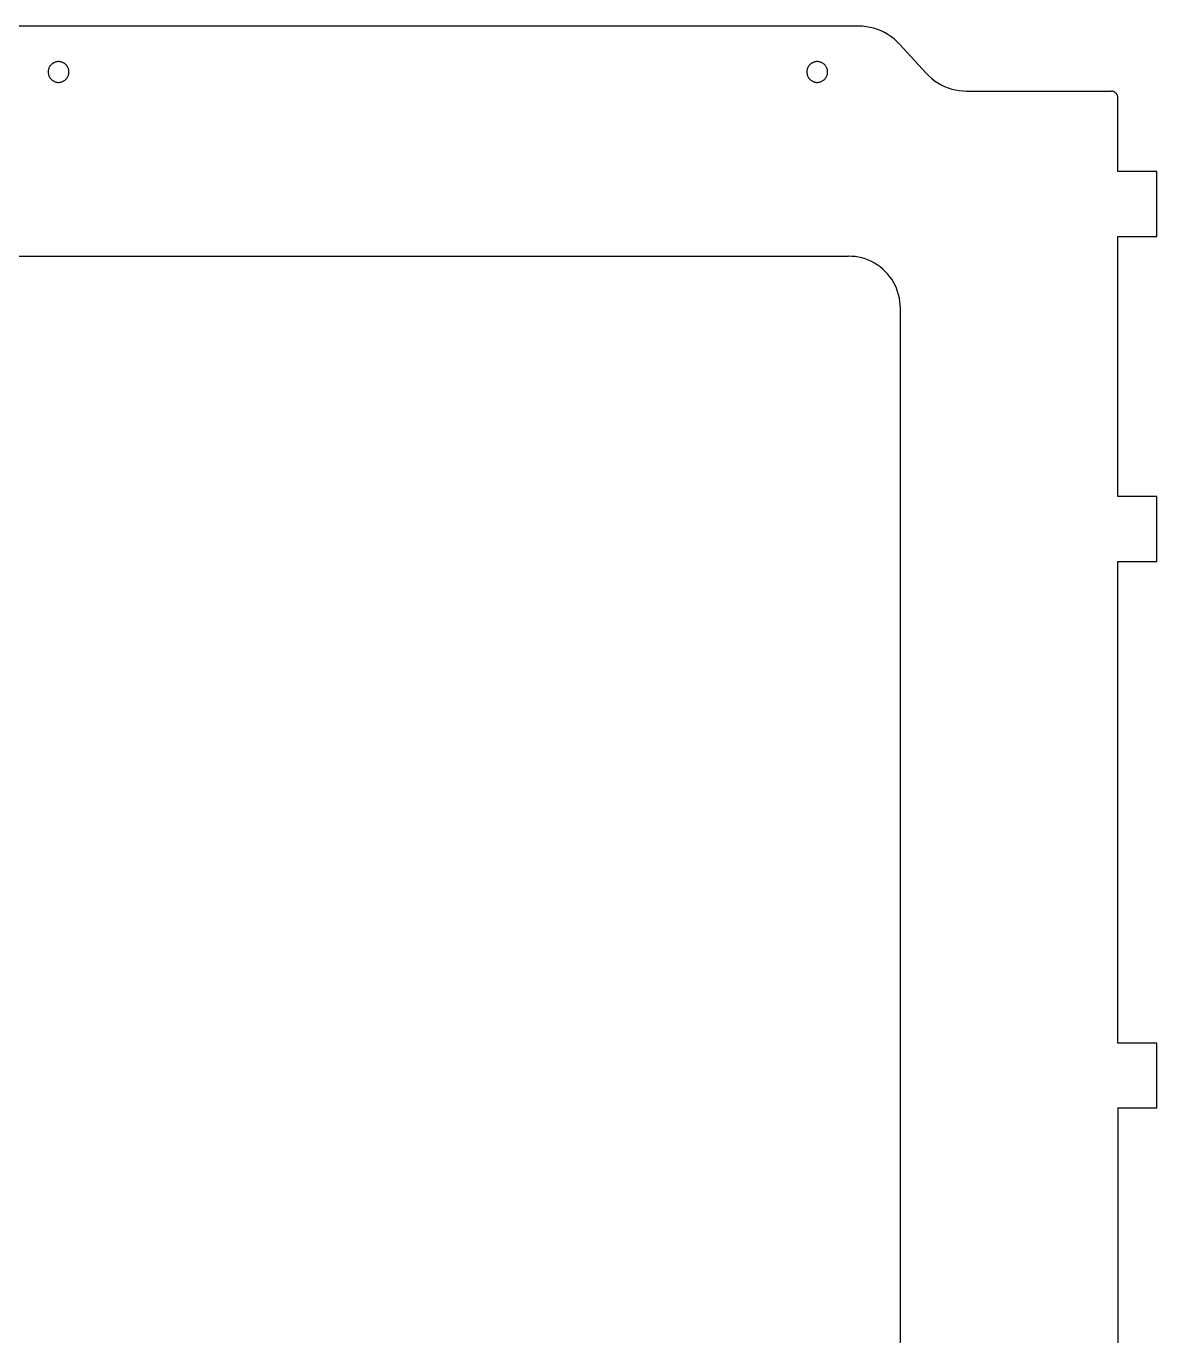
# Model space of a CAD drawing. Header units: metres. Extents: x 0 to 339, y -2 to 401.
# Drawn here: x 164.5 to 338.6, y 199.6 to 401.2 of the extents above; entities that cross this region are included whole.
import ezdxf

# ---------------------------------------------------------------- set-up
doc = ezdxf.new("R2010")
doc.units = ezdxf.units.M

msp = doc.modelspace()

# ---------------------------------------------------------------- linework, layer by layer
at = {"layer": 'mks mini'}
for p, q in [((292.71, 401.25), (46.3, 401.25)), ((293.29, 401.23), (292.71, 401.25)), ((293.88, 401.17), (293.29, 401.23)), ((294.46, 401.07), (293.88, 401.17)), ((295.03, 400.93), (294.46, 401.07)), ((295.59, 400.75), (295.03, 400.93)), ((296.13, 400.53), (295.59, 400.75)), ((296.66, 400.27), (296.13, 400.53)), ((297.17, 399.98), (296.66, 400.27)), ((297.66, 399.66), (297.17, 399.98)), ((298.13, 399.3), (297.66, 399.66)), ((298.57, 398.91), (298.13, 399.3)), ((298.98, 398.49), (298.57, 398.91)), ((298.98, 398.49), (303.08, 394.01)), ((168.26, 395.25), (168.19, 395.17)), ((168.33, 395.33), (168.26, 395.25)), ((168.41, 395.4), (168.33, 395.33)), ((168.49, 395.47), (168.41, 395.4)), ((168.57, 395.53), (168.49, 395.47)), ((168.66, 395.58), (168.57, 395.53)), ((168.75, 395.63), (168.66, 395.58)), ((168.85, 395.68), (168.75, 395.63)), ((168.95, 395.71), (168.85, 395.68)), ((169.05, 395.74), (168.95, 395.71)), ((169.15, 395.77), (169.05, 395.74)), ((169.25, 395.78), (169.15, 395.77)), ((169.36, 395.8), (169.25, 395.78)), ((169.46, 395.8), (169.36, 395.8)), ((169.57, 395.8), (169.46, 395.8)), ((169.67, 395.78), (169.57, 395.8)), ((169.77, 395.77), (169.67, 395.78)), ((169.88, 395.74), (169.77, 395.77)), ((169.98, 395.71), (169.88, 395.74)), ((170.07, 395.68), (169.98, 395.71)), ((170.17, 395.63), (170.07, 395.68)), ((170.26, 395.58), (170.17, 395.63)), ((170.35, 395.53), (170.26, 395.58)), ((170.44, 395.47), (170.35, 395.53)), ((170.52, 395.4), (170.44, 395.47)), ((170.59, 395.33), (170.52, 395.4)), ((170.67, 395.25), (170.59, 395.33)), ((170.73, 395.17), (170.67, 395.25)), ((285.1, 395.25), (285.03, 395.17)), ((285.17, 395.33), (285.1, 395.25)), ((285.25, 395.4), (285.17, 395.33)), ((285.33, 395.47), (285.25, 395.4)), ((285.41, 395.53), (285.33, 395.47)), ((285.5, 395.58), (285.41, 395.53)), ((285.59, 395.63), (285.5, 395.58)), ((285.69, 395.68), (285.59, 395.63)), ((285.79, 395.71), (285.69, 395.68)), ((285.89, 395.74), (285.79, 395.71)), ((285.99, 395.77), (285.89, 395.74)), ((286.09, 395.78), (285.99, 395.77)), ((286.2, 395.8), (286.09, 395.78)), ((286.3, 395.8), (286.2, 395.8)), ((286.41, 395.8), (286.3, 395.8)), ((286.51, 395.78), (286.41, 395.8)), ((286.61, 395.77), (286.51, 395.78)), ((286.72, 395.74), (286.61, 395.77)), ((286.82, 395.71), (286.72, 395.74)), ((286.91, 395.68), (286.82, 395.71)), ((287.01, 395.63), (286.91, 395.68)), ((287.1, 395.58), (287.01, 395.63)), ((287.19, 395.53), (287.1, 395.58)), ((287.28, 395.47), (287.19, 395.53)), ((287.36, 395.4), (287.28, 395.47)), ((287.43, 395.33), (287.36, 395.4)), ((287.51, 395.25), (287.43, 395.33)), ((287.57, 395.17), (287.51, 395.25)), ((167.87, 394.3), (167.86, 394.2)), ((167.86, 394.2), (167.87, 394.09)), ((167.88, 394.41), (167.87, 394.3)), ((167.87, 394.09), (167.88, 393.99)), ((167.89, 394.51), (167.88, 394.41)), ((167.88, 393.99), (167.89, 393.89)), ((167.92, 394.61), (167.89, 394.51)), ((167.89, 393.89), (167.92, 393.78)), ((167.95, 394.71), (167.92, 394.61)), ((167.92, 393.78), (167.95, 393.68)), ((167.98, 394.81), (167.95, 394.71)), ((167.95, 393.68), (167.98, 393.59)), ((168.03, 394.91), (167.98, 394.81)), ((167.98, 393.59), (168.03, 393.49)), ((168.08, 395), (168.03, 394.91)), ((168.03, 393.49), (168.08, 393.4)), ((168.13, 395.09), (168.08, 395)), ((168.08, 393.4), (168.13, 393.31)), ((168.19, 395.17), (168.13, 395.09)), ((168.13, 393.31), (168.19, 393.22)), ((170.79, 395.09), (170.73, 395.17)), ((170.73, 393.22), (170.79, 393.31)), ((170.85, 395), (170.79, 395.09)), ((170.79, 393.31), (170.85, 393.4)), ((170.9, 394.91), (170.85, 395)), ((170.85, 393.4), (170.9, 393.49)), ((170.94, 394.81), (170.9, 394.91)), ((170.9, 393.49), (170.94, 393.59)), ((170.98, 394.71), (170.94, 394.81)), ((170.94, 393.59), (170.98, 393.68)), ((171.01, 394.61), (170.98, 394.71)), ((170.98, 393.68), (171.01, 393.78)), ((171.03, 394.51), (171.01, 394.61)), ((171.01, 393.78), (171.03, 393.89)), ((171.05, 394.41), (171.03, 394.51)), ((171.03, 393.89), (171.05, 393.99)), ((171.06, 394.3), (171.05, 394.41)), ((171.05, 393.99), (171.06, 394.09)), ((171.06, 394.2), (171.06, 394.3)), ((171.06, 394.09), (171.06, 394.2)), ((284.71, 394.3), (284.7, 394.2)), ((284.7, 394.2), (284.71, 394.09)), ((284.72, 394.41), (284.71, 394.3)), ((284.71, 394.09), (284.72, 393.99)), ((284.73, 394.51), (284.72, 394.41)), ((284.72, 393.99), (284.73, 393.89)), ((284.76, 394.61), (284.73, 394.51)), ((284.73, 393.89), (284.76, 393.78)), ((284.79, 394.71), (284.76, 394.61)), ((284.76, 393.78), (284.79, 393.68)), ((284.82, 394.81), (284.79, 394.71)), ((284.79, 393.68), (284.82, 393.59)), ((284.87, 394.91), (284.82, 394.81)), ((284.82, 393.59), (284.87, 393.49)), ((284.92, 395), (284.87, 394.91)), ((284.87, 393.49), (284.92, 393.4)), ((284.97, 395.09), (284.92, 395)), ((284.92, 393.4), (284.97, 393.31)), ((285.03, 395.17), (284.97, 395.09)), ((284.97, 393.31), (285.03, 393.22)), ((287.63, 395.09), (287.57, 395.17)), ((287.57, 393.22), (287.63, 393.31)), ((287.69, 395), (287.63, 395.09)), ((287.63, 393.31), (287.69, 393.4)), ((287.74, 394.91), (287.69, 395)), ((287.69, 393.4), (287.74, 393.49)), ((287.78, 394.81), (287.74, 394.91)), ((287.74, 393.49), (287.78, 393.59)), ((287.82, 394.71), (287.78, 394.81)), ((287.78, 393.59), (287.82, 393.68)), ((287.85, 394.61), (287.82, 394.71)), ((287.82, 393.68), (287.85, 393.78)), ((287.87, 394.51), (287.85, 394.61)), ((287.85, 393.78), (287.87, 393.89)), ((287.89, 394.41), (287.87, 394.51)), ((287.87, 393.89), (287.89, 393.99)), ((287.9, 394.3), (287.89, 394.41)), ((287.89, 393.99), (287.9, 394.09)), ((287.9, 394.2), (287.9, 394.3)), ((287.9, 394.09), (287.9, 394.2)), ((303.08, 394.01), (303.49, 393.59)), ((303.49, 393.59), (303.93, 393.2)), ((168.19, 393.22), (168.26, 393.14)), ((168.26, 393.14), (168.33, 393.07)), ((168.33, 393.07), (168.41, 393)), ((168.41, 393), (168.49, 392.93)), ((168.49, 392.93), (168.57, 392.87)), ((168.57, 392.87), (168.66, 392.81)), ((168.66, 392.81), (168.75, 392.76)), ((168.75, 392.76), (168.85, 392.72)), ((168.85, 392.72), (168.95, 392.68)), ((168.95, 392.68), (169.05, 392.65)), ((169.05, 392.65), (169.15, 392.63)), ((169.15, 392.63), (169.25, 392.61)), ((169.25, 392.61), (169.36, 392.6)), ((169.36, 392.6), (169.46, 392.6)), ((169.46, 392.6), (169.57, 392.6)), ((169.57, 392.6), (169.67, 392.61)), ((169.67, 392.61), (169.77, 392.63)), ((169.77, 392.63), (169.88, 392.65)), ((169.88, 392.65), (169.98, 392.68)), ((169.98, 392.68), (170.07, 392.72)), ((170.07, 392.72), (170.17, 392.76)), ((170.17, 392.76), (170.26, 392.81)), ((170.26, 392.81), (170.35, 392.87)), ((170.35, 392.87), (170.44, 392.93)), ((170.44, 392.93), (170.52, 393)), ((170.52, 393), (170.59, 393.07)), ((170.59, 393.07), (170.67, 393.14)), ((170.67, 393.14), (170.73, 393.22)), ((285.03, 393.22), (285.1, 393.14)), ((285.1, 393.14), (285.17, 393.07)), ((285.17, 393.07), (285.25, 393)), ((285.25, 393), (285.33, 392.93)), ((285.33, 392.93), (285.41, 392.87)), ((285.41, 392.87), (285.5, 392.81)), ((285.5, 392.81), (285.59, 392.76)), ((285.59, 392.76), (285.69, 392.72)), ((285.69, 392.72), (285.79, 392.68)), ((285.79, 392.68), (285.89, 392.65)), ((285.89, 392.65), (285.99, 392.63)), ((285.99, 392.63), (286.09, 392.61)), ((286.09, 392.61), (286.2, 392.6)), ((286.2, 392.6), (286.3, 392.6)), ((286.3, 392.6), (286.41, 392.6)), ((286.41, 392.6), (286.51, 392.61)), ((286.51, 392.61), (286.61, 392.63)), ((286.61, 392.63), (286.72, 392.65)), ((286.72, 392.65), (286.82, 392.68)), ((286.82, 392.68), (286.91, 392.72)), ((286.91, 392.72), (287.01, 392.76)), ((287.01, 392.76), (287.1, 392.81)), ((287.1, 392.81), (287.19, 392.87)), ((287.19, 392.87), (287.28, 392.93)), ((287.28, 392.93), (287.36, 393)), ((287.36, 393), (287.43, 393.07)), ((287.43, 393.07), (287.51, 393.14)), ((287.51, 393.14), (287.57, 393.22)), ((303.93, 393.2), (304.39, 392.84)), ((304.39, 392.84), (304.88, 392.52)), ((304.88, 392.52), (305.39, 392.22)), ((305.39, 392.22), (305.92, 391.97)), ((305.92, 391.97), (306.47, 391.75)), ((306.47, 391.75), (307.02, 391.57)), ((307.02, 391.57), (307.6, 391.43)), ((307.6, 391.43), (308.17, 391.33)), ((308.17, 391.33), (308.76, 391.27)), ((308.76, 391.27), (309.35, 391.25)), ((309.35, 391.25), (331.6, 391.25)), ((331.67, 391.25), (331.6, 391.25)), ((331.73, 391.24), (331.67, 391.25)), ((331.8, 391.23), (331.73, 391.24)), ((331.86, 391.21), (331.8, 391.23)), ((331.92, 391.2), (331.86, 391.21)), ((331.98, 391.17), (331.92, 391.2)), ((332.04, 391.15), (331.98, 391.17)), ((332.1, 391.11), (332.04, 391.15)), ((332.16, 391.08), (332.1, 391.11)), ((332.21, 391.04), (332.16, 391.08)), ((332.26, 391), (332.21, 391.04)), ((332.31, 390.96), (332.26, 391)), ((332.35, 390.91), (332.31, 390.96)), ((332.4, 390.86), (332.35, 390.91)), ((332.43, 390.8), (332.4, 390.86)), ((332.47, 390.75), (332.43, 390.8)), ((332.5, 390.69), (332.47, 390.75)), ((332.53, 390.63), (332.5, 390.69)), ((332.55, 390.57), (332.53, 390.63)), ((332.57, 390.51), (332.55, 390.57)), ((332.58, 390.44), (332.57, 390.51)), ((332.59, 390.38), (332.58, 390.44)), ((332.6, 390.31), (332.59, 390.38)), ((332.6, 390.25), (332.6, 390.31)), ((332.6, 378.85), (332.6, 390.25)), ((338.6, 378.85), (332.6, 378.85)), ((338.6, 368.85), (338.6, 378.85)), ((332.6, 368.85), (338.6, 368.85)), ((332.6, 328.84), (332.6, 368.85)), ((48.02, 365.83), (291.12, 365.83)), ((291.64, 365.81), (291.12, 365.83)), ((292.16, 365.76), (291.64, 365.81)), ((292.68, 365.68), (292.16, 365.76)), ((293.19, 365.56), (292.68, 365.68)), ((293.69, 365.41), (293.19, 365.56)), ((294.18, 365.22), (293.69, 365.41)), ((294.66, 365), (294.18, 365.22)), ((295.12, 364.76), (294.66, 365)), ((295.56, 364.48), (295.12, 364.76)), ((295.99, 364.18), (295.56, 364.48)), ((296.39, 363.84), (295.99, 364.18)), ((296.77, 363.49), (296.39, 363.84)), ((297.13, 363.1), (296.77, 363.49)), ((297.46, 362.7), (297.13, 363.1)), ((297.77, 362.27), (297.46, 362.7)), ((298.04, 361.83), (297.77, 362.27)), ((298.29, 361.37), (298.04, 361.83)), ((298.51, 360.89), (298.29, 361.37)), ((298.69, 360.4), (298.51, 360.89)), ((298.84, 359.9), (298.69, 360.4)), ((298.96, 359.39), (298.84, 359.9)), ((299.05, 358.87), (298.96, 359.39)), ((299.1, 358.35), (299.05, 358.87)), ((299.12, 357.83), (299.1, 358.35)), ((299.12, 77.23), (299.12, 357.83)), ((338.6, 328.84), (332.6, 328.84)), ((338.6, 318.84), (338.6, 328.84)), ((332.6, 244.67), (332.6, 318.84)), ((332.6, 318.84), (338.6, 318.84)), ((338.6, 244.67), (332.6, 244.67)), ((338.6, 234.7), (338.6, 244.67)), ((332.6, 234.7), (332.6, 194.67)), ((332.6, 234.7), (338.6, 234.7))]:
    msp.add_line(p, q, dxfattribs=at)

doc.saveas('drawing.dxf')
